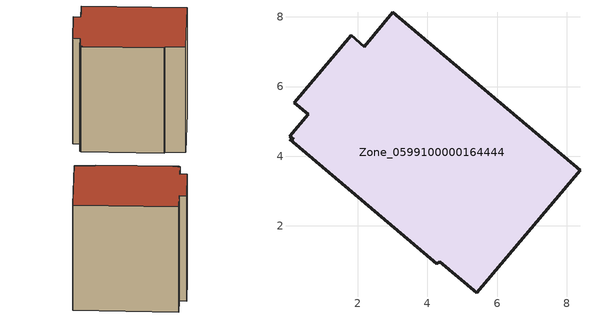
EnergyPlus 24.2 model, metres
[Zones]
Zone_0599100000164444
 floor ground (C_G): 0.18,5.53 1.81,7.47 2.19,7.15 3,8.13 8.38,3.6 5.42,0.08 4.36,0.97 4.27,0.91 0.04,4.48 0.15,4.49 0.05,4.58 0.57,5.21 z0
 wall outside (C_F): 1.81,7.47 0.18,5.53 0.57,5.21 0.05,4.58 0.15,4.49 0.04,4.48 4.27,0.91 4.36,0.97 5.42,0.08 8.38,3.6 3,8.13 2.19,7.15 1.81,7.47 z0:8.49
 roof outside (C_R): 4.36,0.97 5.42,0.08 8.38,3.6 3,8.13 2.19,7.15 1.81,7.47 0.18,5.53 0.57,5.21 0.05,4.58 0.15,4.49 0.04,4.48 4.27,0.91 z8.49
[BUILDING]
Pand.0599100000164444: North Axis=0; Terrain=City; Loads Convergence Tolerance Value=0.04; Temperature Convergence Tolerance Value=0.4; Solar Distribution=FullExterior; Maximum Number of Warmup Days=25; Minimum Number of Warmup Days=1
[Site:Location]
Rotterdam.The.Hague.AP_ZH_NLD Design_Conditions: Latitude=51.96; Longitude=4.45; Time Zone=1; Elevation=-4.5
[SITE:GROUNDTEMPERATURE:BUILDINGSURFACE]
18, 18, 18, 18, 18, 18, 18, 18, 18, 18, 18, 18
[MATERIAL] Thermal Absorptance=0.9; Solar Absorptance=0.7; Visible Absorptance=0.7
Name | Roughness | Thickness | Conductivity | Density | Specific Heat
G.TC.1946 | MediumSmooth | 0.15 | 1 | 540 | 1210
F.TC.1946 | Rough | 0.3 | 0.857143 | 1920 | 840
R.TC.1946 | MediumRough | 0.2 | 0.909091 | 1500 | 1000
[CONSTRUCTION]
C_G: G.TC.1946
C_F: F.TC.1946
C_R: R.TC.1946
[ZONE]
Zone_0599100000164444: Type=1; Multiplier=1; Ceiling Height=Autocalculate; Volume=Autocalculate; Floor Area=autocalculate; Part of Total Floor Area=Yes
[ZONEINFILTRATION:DESIGNFLOWRATE]
Infil_Zone_0599100000164444: Zone or ZoneList or Space or SpaceList=Zone_0599100000164444; Schedule=AlwaysOn; Design Flow Rate Calculation Method=Flow/Area; Flow Rate per Floor Area=0.003; Constant Term Coefficient=1; Temperature Term Coefficient=0; Velocity Term Coefficient=0; Velocity Squared Term Coefficient=0
[HVACTEMPLATE:ZONE:IDEALLOADSAIRSYSTEM]
Zone_0599100000164444: Maximum Heating Supply Air Temperature=50; Minimum Cooling Supply Air Temperature=13; Maximum Heating Supply Air Humidity Ratio=0.0156; Minimum Cooling Supply Air Humidity Ratio=0.0077; Heating Limit=NoLimit; Cooling Limit=NoLimit; Dehumidification Control Type=ConstantSensibleHeatRatio; Cooling Sensible Heat Ratio=0.7; Dehumidification Setpoint=60; Humidification Control Type=None; Humidification Setpoint=30; Outdoor Air Method=None; Outdoor Air Flow Rate per Person=0.00944; Outdoor Air Flow Rate per Zone Floor Area=0; Outdoor Air Flow Rate per Zone=0; Demand Controlled Ventilation Type=None; Outdoor Air Economizer Type=NoEconomizer; Heat Recovery Type=None; Sensible Heat Recovery Effectiveness=0.7; Latent Heat Recovery Effectiveness=0.65
[ZONECONTROL:THERMOSTAT]
ThermostatControl_Zone_0599100000164444: Zone or ZoneList=Zone_0599100000164444; Control Type Schedule=DualSetpointControlType; Control 1=Thermostat_Zone_0599100000164444; Temperature Difference Between Cutout And Setpoint=0
[THERMOSTATSETPOINT:DUALSETPOINT]
Thermostat_Zone_0599100000164444: Heating Setpoint Temperature Schedule=HeatingSetpoint_Zone_0599100000164444; Cooling Setpoint Temperature Schedule=CoolingSetpoint_Zone_0599100000164444
[SCHEDULE:COMPACT]
HeatingSetpoint_Zone_0599100000164444: Through: 12/31, For: AllDays, Until: 24:00, 21
CoolingSetpoint_Zone_0599100000164444: Through: 12/31, For: AllDays, Until: 24:00, 24
DualSetpointControlType: Through: 12/31, For: AllDays, Until: 24:00, 4
AlwaysOn: Through: 12/31, For: AllDays, Until: 24:00, 1
